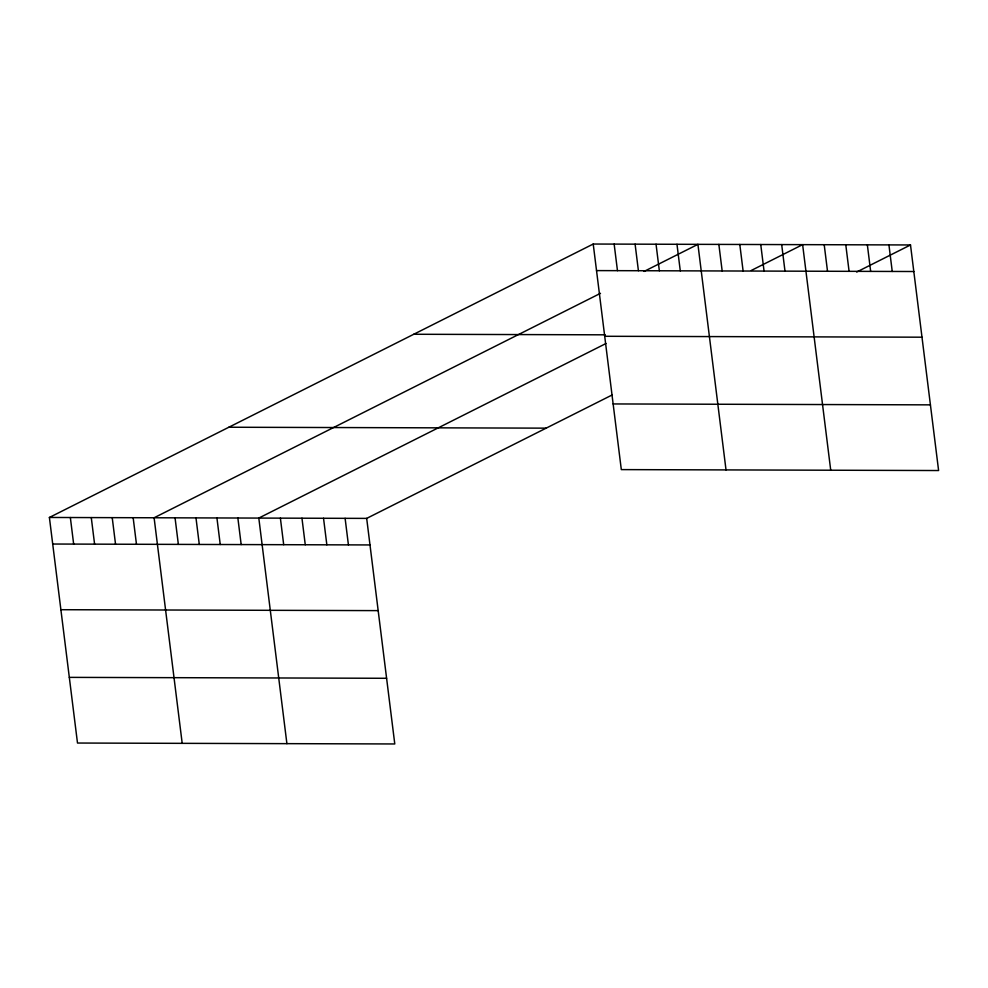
<?xml version="1.0" encoding="UTF-8"?>
<svg xmlns="http://www.w3.org/2000/svg" width="988" height="988" viewBox="0 0 988 988"><rect width="100%" height="100%" fill="white"/><g stroke="black" fill="none" stroke-linecap="round" stroke-linejoin="round"><path stroke-width="1.48" d="M612.177 394.953L366.684 518.391L394.78 743.964L77.496 743.038L49.4 517.465L593.22 244.036L910.504 244.962L938.6 470.535L621.316 469.609L593.22 244.036M600.494 293.325L154.103 517.774L182.2 743.346M644.077 271.416L697.923 244.345L726.019 469.918M606.002 343.503L258.807 518.07L286.903 743.655M751.349 270.428L802.627 244.641L830.723 470.226M856.67 272.021L910.504 244.962M596.53 270.601L913.814 271.515M413.762 334.265L605.212 334.821M604.705 336.278L921.989 337.192M613.128 403.944L930.424 404.858M228.858 427.236L546.142 428.15M49.4 517.465L366.684 518.391M52.71 544.03L369.994 544.944M60.886 609.707L378.182 610.621M69.321 677.373L386.604 678.287M888.928 244.888L892.238 271.453M867.353 244.826L870.663 271.391M845.777 244.765L849.087 271.329M824.202 244.703L827.512 271.268M781.681 244.579L784.991 271.144M760.748 244.518L764.057 271.083M739.802 244.468L743.112 271.021M718.856 244.407L722.166 270.959M676.978 244.283L680.287 270.848M656.044 244.221L659.342 270.786M635.099 244.16L638.409 270.724M614.153 244.098L617.463 270.663M345.108 518.317L348.418 544.882M323.533 518.255L326.843 544.82M301.958 518.194L305.267 544.759M280.382 518.132L283.692 544.697M237.873 518.008L241.171 544.573M216.928 517.947L220.238 544.512M195.982 517.897L199.292 544.45M175.049 517.836L178.359 544.388M133.158 517.712L136.468 544.277M112.224 517.65L115.534 544.215M91.279 517.589L94.589 544.153M70.346 517.527L73.655 544.092"/></g></svg>
